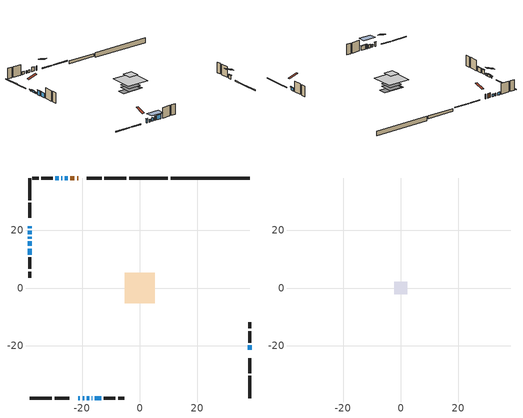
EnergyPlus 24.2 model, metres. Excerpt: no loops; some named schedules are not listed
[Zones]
conditioned space
 floor adiabatic (Floor2 construction): -3.01,-3.01 -3.01,3.01 3.01,3.01 3.01,-3.01 z0.68
 floor adiabatic (AdiabaticFloorConstruction): -5.22,-5.22 -5.22,5.22 5.22,5.22 5.22,-5.22 z3.12
 floor foundation (Slab1 construction): -5.16,-1.7 -5.16,1.7 5.16,1.7 5.16,-1.7 z-1.45
 floor foundation (Slab2 construction): -3.01,-3.01 -3.01,3.01 3.01,3.01 3.01,-3.01 z-0.65
 wall outside (RimJoist1 construction): -4.6,38.1 -12.27,38.1 / -38.1,-38.1 -30.44,-38.1 / -38.1,38.1 -38.1,30.44 / 38.1,-38.1 38.1,-30.44 z0.68:0.98
 wall outside (RimJoist2 construction): -13.19,38.1 -18.34,38.1 / -29.51,-38.1 -24.36,-38.1 / -38.1,29.51 -38.1,24.36 / 38.1,-29.51 38.1,-24.36 z0.68:0.98
 wall outside (AdiabaticWallConstruction 1): -21.34,38.1 -21.71,38.1 / -22.64,38.1 -24.07,38.1 z0.68:2.71
 wall outside (AdiabaticWallConstruction): -21.36,-38.1 -20.75,-38.1 / -16.59,-38.1 -16.43,-38.1 z0.68:2.51; -25,38.1 -25.92,38.1 / -26.84,38.1 -27.15,38.1 / -28.08,38.1 -29.22,38.1 z0.68:1.9; -19.82,-38.1 -19.21,-38.1 / -38.1,19.82 -38.1,18.6 z0.68:1.6; -38.1,21.36 -38.1,20.74 / -38.1,17.67 -38.1,17.06 z0.68:1.29; 38.1,-21.36 38.1,-19.83 z0.68:2.2; -18.28,-38.1 -17.52,-38.1 z0.68:2.21; -15.51,-38.1 -13.37,-38.1 / -38.1,16.13 -38.1,14.61 / -38.1,13.68 -38.1,11.54 z0.68:2.71
 wall outside (Wall1 construction): -30.15,38.1 -34.13,38.1 / -12.44,-38.1 -8.46,-38.1 / -38.1,10.62 -38.1,6.63 / 38.1,-18.9 38.1,-14.92 z0.68:5.56
 wall outside (Wall2 construction): -35.06,38.1 -37.18,38.1 / -7.53,-38.1 -5.42,-38.1 / -38.1,5.7 -38.1,3.59 / 38.1,-13.99 38.1,-11.88 z0.68:5.56
 wall foundation (FoundationWall1 construction): 38.1,38.1 10.67,38.1 z-1.45:0.68
 wall foundation (FoundationWall2 construction): 9.74,38.1 -3.67,38.1 z-0.65:0.55
 window (WindowConstruction 12): -21.36,-38.1 -20.75,-38.1 z0.68:2.51
 window (WindowConstruction 6): -25,38.1 -25.92,38.1 z0.68:1.9
 window (WindowConstruction 7): -26.85,38.1 -27.15,38.1 z0.68:1.9
 window (WindowConstruction 8): -19.82,-38.1 -19.21,-38.1 z0.68:1.59
 window (WindowConstruction 9): -38.1,21.36 -38.1,20.75 z0.68:1.29
 window (WindowConstruction 10): -38.1,19.82 -38.1,18.6 z0.68:1.59
 window (WindowConstruction 11): -28.08,38.1 -29.22,38.1 z0.68:1.9
 window (WindowConstruction 13): -38.1,17.67 -38.1,17.06 z0.68:1.29
 window (WindowConstruction): 38.1,-21.36 38.1,-19.83 z0.68:2.2
 window (WindowConstruction 1): -18.28,-38.1 -17.52,-38.1 z0.68:2.2
 window (WindowConstruction 2): -16.59,-38.1 -16.44,-38.1 z0.68:2.51
 window (WindowConstruction 3): -15.51,-38.1 -13.37,-38.1 z0.68:2.71
 window (WindowConstruction 4): -38.1,16.13 -38.1,14.61 z0.68:2.71
 window (WindowConstruction 5): -38.1,13.68 -38.1,11.54 z0.68:2.71
 door (Door): -21.35,38.1 -21.71,38.1 z0.68:2.71
 door (Door 1): -22.64,38.1 -24.07,38.1 z0.68:2.71
 ceiling adiabatic (AdiabaticFloorConstruction): 5.22,-5.22 5.22,5.22 -5.22,5.22 -5.22,-5.22 z3.12
attic - vented
 floor to conditioned space (Floor1 construction Reversed): -2.24,-2.24 -2.24,2.24 2.24,2.24 2.24,-2.24 z5.56
 roof outside (Roof1 construction): -20.42,38.1,5.56 -20.42,33.74,7.01 -19.27,33.74,7.01 -19.27,38.1,5.56; -22.29,-38.1,5.56 -22.29,-33.74,7.01 -23.44,-33.74,7.01 -23.44,-38.1,5.56; -38.1,22.29,5.56 -33.74,22.29,7.01 -33.74,23.44,7.01 -38.1,23.44,5.56; 38.1,-22.29,5.56 33.74,-22.29,7.01 33.74,-23.44,7.01 38.1,-23.44,5.56
shading: -20.6,-38.1 -21.51,-38.1 -21.51,-38.25 -20.6,-38.25 z2.66; -19.06,-38.1 -19.97,-38.1 -19.97,-38.57 -19.06,-38.57 z1.74; -38.1,20.6 -38.1,21.51 -38.57,21.51 -38.57,20.6 z1.44; -38.1,18.45 -38.1,19.97 -38.57,19.97 -38.57,18.45 z1.74; -38.1,16.91 -38.1,17.82 -38.4,17.82 -38.4,16.91 z1.44; 38.1,-19.68 38.1,-21.51 38.57,-21.51 38.57,-19.68 z2.35; -14.88,-38.1 -20.92,-38.1 -20.92,-41.31 -14.88,-41.31 z4.84; -16.29,-38.1 -16.74,-38.1 -16.74,-38.25 -16.29,-38.25 z2.66; -13.22,-38.1 -15.66,-38.1 -15.66,-38.25 -13.22,-38.25 z2.86; -38.1,14.46 -38.1,16.28 -38.25,16.28 -38.25,14.46 z2.86; -38.1,11.4 -38.1,13.83 -38.25,13.83 -38.25,11.4 z2.86
[Building]
Building 1: Terrain=Suburbs
[Site:Location]
Toronto Intl AP_ON: Latitude {deg}=43.68; Longitude {deg}=-79.63; Time Zone {hr}=-5; Elevation {m}=173; Keep Site Location Information=Yes
[Site:GroundTemperature:Shallow]
4.59119, 2.66285, 2.50842, 3.42352, 7.09712, 10.7536, 13.9236, 15.9317, 16.1023, 14.4691, 11.3799, 7.83558
[Site:WaterMainsTemperature]
Calculation Method=Schedule; Temperature Schedule=mains temperature schedule
[Material] Roughness=Rough; Thermal Absorptance=0.9
Name | Thickness {m} | Conductivity {W/m-K} | Density {kg/m3} | Specific Heat {J/kg-K} | Solar Absorptance | Visible Absorptance
asphalt or fiberglass shingles | 0.00635 | 0.162714 | 1121.4 | 1465.45 | 0.4 | 0.4
ceiling loosefill ins | 0.254 | 0.0480833 | 16.02 | 1046.75 | 0.7 | 0.7
ceiling stud and cavity | 0.1397 | 0.179495 | 65.682 | 1177.47 | 0.7 | 0.7
concrete 4.0 in. | 0.1016 | 1.803125 | 2242.8 | 837.4 | 0.7 | 0.7
concrete 8.0 in. | 0.2032 | 1.803125 | 2242.8 | 837.4 | 0.7 | 0.7
door material | 0.04445 | 0.327969 | 512.64 | 1214.23 | 0.7 | 0.7
door material 1 | 0.04445 | 0.188738 | 512.64 | 1214.23 | 0.7 | 0.7
exterior vertical ins | 0.0457286 | 0.029427 | 32.04 | 1214.23 | 0.7 | 0.7
floor covering | 0.0127 | 9.015625 | 54.468 | 1339.84 | 0.6 | 0.6
floor covering 1 | 0.0127 | 0.0433444 | 54.468 | 1339.84 | 0.6 | 0.6
floor rigid ins; wall rigid ins | 0.512978 | 0.029427 | 32.04 | 1214.23 | 0.7 | 0.7
floor stud and cavity | 0.0889 | 1.4343 | 50.32683 | 1063.81 | 0.7 | 0.7
floor stud and cavity 1 | 0.1397 | 1.75129 | 37.0049 | 1207.88 | 0.7 | 0.7
furniture material conditioned space 1 | 0.1524 | 0.115458 | 640.8 | 1214.23 | 0.6 | 0.6
gypsum board | 0.0127 | 0.160291 | 801 | 837.4 | 0.6 | 0.6
gypsum board 1 | 0.0127 | 0.160291 | 801 | 837.4 | 0.7 | 0.7
osb sheathing 0.5 in. | 0.0127 | 0.115458 | 512.64 | 1214.23 | 0.7 | 0.7
osb sheathing 0.75 in. | 0.01905 | 0.115458 | 512.64 | 1214.23 | 0.7 | 0.7
rim joist stud and cavity | 0.0508 | 0.177588 | 50.32683 | 1063.81 | 0.6 | 0.6
rim joist stud and cavity 1 | 0.0508 | 0.126838 | 50.32683 | 1063.81 | 0.6 | 0.6
wall stud and cavity | 0.1397 | 0.0817921 | 139.0536 | 1170.24 | 0.7 | 0.7
wall stud and cavity 1 | 0.1397 | 0.0844025 | 139.0536 | 1170.24 | 0.7 | 0.7
wall stud and cavity 2 | 0.0889 | 0.380278 | 52.3479 | 1209.89 | 0.7 | 0.7
wall stud and cavity 3 | 0.0889 | 0.391764 | 83.0341 | 1211.67 | 0.7 | 0.7
wood siding | 0.0254 | 0.102417 | 544.68 | 1172.36 | 0.4 | 0.4
wood siding 1; wood siding 2; wood siding 3 | 0.0254 | 0.102417 | 544.68 | 1172.36 | 0.7 | 0.7
[WindowMaterial:SimpleGlazingSystem]
Name | U-Factor {W/m2-K} | Solar Heat Gain Coefficient
WindowMaterial | 2.941204 | 0.65
WindowMaterial 1 | 2.93212 | 0.08
WindowMaterial 10 | 2.95653 | 0.63
WindowMaterial 2 | 2.8884 | 0.67
WindowMaterial 3 | 4.32891 | 0.68
WindowMaterial 4 | 4.12336 | 0.69
WindowMaterial 5 | 2.93609 | 0.65
WindowMaterial 6 | 3.00026 | 0.58
WindowMaterial 7 | 4.92339 | 0.64
WindowMaterial 8 | 2.99571 | 0.51
WindowMaterial 9 | 2.94348 | 0.59
[Construction]
AdiabaticFloorConstruction: floor stud and cavity 1, floor rigid ins, osb sheathing 0.75 in., floor covering 1
AdiabaticWallConstruction: wood siding 2, wall rigid ins, wall stud and cavity 2, gypsum board
AdiabaticWallConstruction 1: wood siding 3, wall rigid ins, wall stud and cavity 2, gypsum board
Door: door material
Door 1: door material 1
Floor1 construction Reversed: gypsum board, ceiling stud and cavity, ceiling loosefill ins
Floor2 construction: floor stud and cavity, floor covering
FoundationWall1 construction: concrete 8.0 in., gypsum board 1
FoundationWall2 construction: concrete 8.0 in.
furniture construction conditioned space 1: furniture material conditioned space 1
PartitionWallConstruction: gypsum board, wall stud and cavity 3, gypsum board
RimJoist1 construction: wood siding 1, rim joist stud and cavity
RimJoist2 construction: wood siding 1, rim joist stud and cavity 1
Roof1 construction: asphalt or fiberglass shingles
Slab1 construction; Slab2 construction: concrete 4.0 in.
Wall1 construction: wood siding, osb sheathing 0.5 in., wall stud and cavity, gypsum board
Wall2 construction: wood siding, osb sheathing 0.5 in., wall stud and cavity 1, gypsum board
WindowConstruction; WindowConstruction 1: WindowMaterial
WindowConstruction 10: WindowMaterial 8
WindowConstruction 11: WindowMaterial 9
WindowConstruction 12: WindowMaterial 10
WindowConstruction 13; WindowConstruction 7; WindowConstruction 9: WindowMaterial 6
WindowConstruction 2: WindowMaterial 1
WindowConstruction 3: WindowMaterial 2
WindowConstruction 4: WindowMaterial 3
WindowConstruction 5: WindowMaterial 4
WindowConstruction 6: WindowMaterial 5
WindowConstruction 8: WindowMaterial 7
[Zone] Multiplier=1; Part of Total Floor Area=Yes
Name | Volume {m3}
attic - vented | 4.73882
conditioned space | 411.6
[Space]
Name | Zone | Volume {m3}
attic - vented 1 | attic - vented | 4.73882
conditioned space 1 | conditioned space | 411.6
[ZoneInfiltration:EffectiveLeakageArea]
infil attic - vented 1: Zone or Space=attic - vented 1; Schedule=Always On Discrete; Effective Air Leakage Area {cm2}=830.483; Stack Coefficient=0.000101143; Wind Coefficient=6.79498e-06
[ZoneMixing]
whole house fan mix: Zone or Space=attic - vented; Schedule=Always On Continuous; Design Flow Rate Calculation Method=Flow/Zone; Design Flow Rate {m3/s}=0; Source Zone or Space=conditioned space
[SurfaceProperty:ExposedFoundationPerimeter] Exposed Perimeter Calculation Method=TotalExposedPerimeter
Name | Total Exposed Perimeter {m}
Slab1 | 27.433
Slab2 | 13.411
[InternalMass] Zone or ZoneList=conditioned space; Space or SpaceList=conditioned space 1
Name | Construction | Surface Area {m2}
furniture mass conditioned space 1 | furniture construction conditioned space 1 | 86.6321
partition wall mass | PartitionWallConstruction | 180.35
[Lights]
interior lighting: Zone or ZoneList or Space or SpaceList=conditioned space 1; Schedule=interior lighting schedule; Design Level Calculation Method=LightingLevel; Lighting Level {W}=343.2; Return Air Fraction=0; Fraction Radiant=0.6; Fraction Visible=0.2; Fraction Replaceable=1
[People]
occupants: Zone or ZoneList or Space or SpaceList=conditioned space 1; Number of People Schedule=occupants schedule; Number of People Calculation Method=People; Number of People=3; Fraction Radiant=0.314171; Sensible Heat Fraction=0.56303; Activity Level Schedule=occupants activity schedule; Carbon Dioxide Generation Rate {m3/s-W}=0; Enable ASHRAE 55 Comfort Warnings=No; Mean Radiant Temperature Calculation Type=EnclosureAveraged
[ElectricEquipment] Zone or ZoneList or Space or SpaceList=conditioned space 1; Design Level Calculation Method=EquipmentLevel
Name | Schedule | Design Level {W} | Fraction Latent | Fraction Radiant | Fraction Lost
clothes dryer | clothes dryer schedule | 140.772 | 0.015 | 0.081 | 0.85
clothes washer | clothes washer schedule | 32.1985 | 0.03 | 0.162 | 0.7
cooking range | cooking range schedule | 215.147 | 0.08 | 0.432 | 0.2
dishwasher | dishwasher schedule | 66.8632 | 0.3 | 0.18 | 0.4
fridge | fridge schedule | 72.9452 | 0 | 0.6 | 0
mech vent bath fan 0 | mech vent bath fan 0 schedule | 50.2 | 0 | 0 | 1
mech vent bath fan 1 | mech vent bath fan 1 schedule | 50.2 | 0 | 0 | 1
mech vent house fan | mech vent house fan schedule | 0 | 0 | 0 | 1
mech vent house fan cfis | mech vent house fan cfis schedule | 0 | 0 | 0 | 0
mech vent range fan 0 | mech vent range fan 0 schedule | 57 | 0 | 0 | 1
misc plug loads | misc plug loads schedule | 494.7 | 0.045 | 0.513 | 0.1
whole house fan | Always On Discrete | 0 | 0 | 0 | 1
[OtherEquipment] Zone or ZoneList or Space or SpaceList=conditioned space 1; Design Level Calculation Method=EquipmentLevel
Name | Fuel Type | Schedule | Design Level {W} | Fraction Latent | Fraction Radiant | Fraction Lost
clothes dryer 1 | Electricity | clothes dryer schedule | 0 | 0.015 | 0.081 | 0.85
cooking range 1 | Electricity | cooking range schedule | 0 | 0.08 | 0.432 | 0.2
general water use latent | None | general water use schedule | 62.594 | 1 | 0 | 0
general water use sensible | None | general water use schedule | -61.6891 | 0 | 0.6 | 0
mech vent house fan latent load | None | Always On Discrete | 0 | 1 | 0 | 0
mech vent house fan sensible load | None | Always On Discrete | 0 | 0 | 0 | 0
water heater energy adjustment1 | NaturalGas | Always On Discrete | 0.01 | 0 | 0 | 1
[ZoneInfiltration:DesignFlowRate] Zone or ZoneList or Space or SpaceList=conditioned space 1; Schedule=Always On Discrete; Design Flow Rate Calculation Method=Flow/Zone; Design Flow Rate {m3/s}=0
infil flow; natural vent flow; whole house fan flow
[AvailabilityManager:Scheduled]
central ac and furnace airloop Availability Manager: Schedule=Always On Discrete
[Foundation:Kiva] Initial Indoor Air Temperature {C}=18; Wall Depth Below Slab {m}=0.2032
Name | Wall Height Above Grade {m} | Custom Block Material Name 1 | Custom Block Depth 1 {m} | Custom Block X Position 1 {m} | Custom Block Z Position 1 {m}
Foundation Kiva 1 | 0.680009 | exterior vertical ins | 2.13 | 0.2159 | 0
Foundation Kiva 2 | 0.550012
[Foundation:Kiva:Settings]
Soil Conductivity {W/m-K}=0.849921; Soil Density {kg/m3}=1842.3; Soil Specific Heat {J/kg-K}=418.7; Ground Solar Absorptivity=0.9; Ground Thermal Absorptivity=0.9; Ground Surface Roughness {m}=0.03; Far-Field Width {m}=40; Deep-Ground Boundary Condition=ZeroFlux; Deep-Ground Depth {m}=40; Minimum Cell Dimension {m}=0.2; Maximum Cell Growth Coefficient=3; Simulation Timestep=Timestep
[Exterior:Lights]
exterior lighting: Schedule=exterior lighting schedule; Design Level {W}=75.6
[EnergyManagementSystem:GlobalVariable]
central_ac_and_furnace_airloop_Fan_RTF
infil_program_Qfan
infil_program_Qinf
natural_vent_program_Qnv
natural_vent_program_Qwhf
[EnergyManagementSystem:Sensor]
Name | Output:Variable or Output:Meter Index Key | Output:Variable or Output:Meter
airflow_gain | infil flow | Infiltration Sensible Heat Gain Energy
airflow_gain_1 | natural vent flow | Infiltration Sensible Heat Gain Energy
airflow_gain_2 | whole house fan flow | Infiltration Sensible Heat Gain Energy
airflow_loss | infil flow | Infiltration Sensible Heat Loss Energy
airflow_loss_1 | natural vent flow | Infiltration Sensible Heat Loss Energy
airflow_loss_2 | whole house fan flow | Infiltration Sensible Heat Loss Energy
clg_load_cond |  | Cooling:EnergyTransfer:Zone:CONDITIONED SPACE
clg_sp_s; clg_sp_s_1 | cooling setpoint | Schedule Value
clothes_dryer_exhaust_0_sch_s | clothes dryer exhaust 0 schedule | Schedule Value
cool_season | cooling season schedule | Schedule Value
htg_load_cond |  | Heating:EnergyTransfer:Zone:CONDITIONED SPACE
htg_sp_s; htg_sp_s_1 | heating setpoint | Schedule Value
ig_ee_conv | clothes dryer | Electric Equipment Convective Heating Energy
ig_ee_conv_2 | cooking range | Electric Equipment Convective Heating Energy
ig_ee_conv_4 | fridge | Electric Equipment Convective Heating Energy
ig_ee_conv_5 | misc plug loads | Electric Equipment Convective Heating Energy
ig_ee_conv_6 | whole house fan | Electric Equipment Convective Heating Energy
ig_ee_rad | clothes dryer | Electric Equipment Radiant Heating Energy
ig_ee_rad_2 | cooking range | Electric Equipment Radiant Heating Energy
ig_ee_rad_4 | fridge | Electric Equipment Radiant Heating Energy
ig_ee_rad_5 | misc plug loads | Electric Equipment Radiant Heating Energy
ig_ee_rad_6 | whole house fan | Electric Equipment Radiant Heating Energy
ig_lgt_conv | interior lighting | Lights Convective Heating Energy
ig_lgt_rad | interior lighting | Lights Radiant Heating Energy
ig_lgt_vis | interior lighting | Lights Visible Radiation Heating Energy
ig_oe_conv | clothes dryer 1 | Other Equipment Convective Heating Energy
ig_oe_conv_1 | cooking range 1 | Other Equipment Convective Heating Energy
ig_oe_conv_2 | general water use latent | Other Equipment Convective Heating Energy
ig_oe_conv_3 | general water use sensible | Other Equipment Convective Heating Energy
ig_oe_conv_4 | water heater energy adjustment1 | Other Equipment Convective Heating Energy
ig_oe_rad | clothes dryer 1 | Other Equipment Radiant Heating Energy
ig_oe_rad_1 | cooking range 1 | Other Equipment Radiant Heating Energy
ig_oe_rad_2 | general water use latent | Other Equipment Radiant Heating Energy
ig_oe_rad_3 | general water use sensible | Other Equipment Radiant Heating Energy
ig_oe_rad_4 | water heater energy adjustment1 | Other Equipment Radiant Heating Energy
ig_ppl_conv | occupants | People Convective Heating Energy
ig_ppl_rad | occupants | People Radiant Heating Energy
im_conv | furniture mass conditioned space 1 | Surface Inside Face Convection Heat Gain Energy
im_conv_1 | partition wall mass | Surface Inside Face Convection Heat Gain Energy
im_ig | furniture mass conditioned space 1 | Surface Inside Face Internal Gains Radiation Heat Gain Energy
im_ig_1 | partition wall mass | Surface Inside Face Internal Gains Radiation Heat Gain Energy
im_lgt | furniture mass conditioned space 1 | Surface Inside Face Lights Radiation Heat Gain Energy
im_lgt_1 | partition wall mass | Surface Inside Face Lights Radiation Heat Gain Energy
im_sol | furniture mass conditioned space 1 | Surface Inside Face Solar Radiation Heat Gain Energy
im_sol_1 | partition wall mass | Surface Inside Face Solar Radiation Heat Gain Energy
im_surf | furniture mass conditioned space 1 | Surface Inside Face Net Surface Thermal Radiation Heat Gain Energy
im_surf_1 | partition wall mass | Surface Inside Face Net Surface Thermal Radiation Heat Gain Energy
mech_vent_bath_fan_0_sch_s | mech vent bath fan 0 schedule | Schedule Value
mech_vent_bath_fan_1_sch_s | mech vent bath fan 1 schedule | Schedule Value
mech_vent_range_fan_0_sch_s | mech vent range fan 0 schedule | Schedule Value
mv_conv | mech vent bath fan 0 | Electric Equipment Convective Heating Energy
mv_conv_1 | mech vent bath fan 1 | Electric Equipment Convective Heating Energy
mv_conv_2 | mech vent house fan | Electric Equipment Convective Heating Energy
mv_conv_3 | mech vent house fan cfis | Electric Equipment Convective Heating Energy
mv_conv_4 | mech vent range fan 0 | Electric Equipment Convective Heating Energy
mv_conv_5 | mech vent house fan latent load | Other Equipment Convective Heating Energy
mv_conv_6 | mech vent house fan sensible load | Other Equipment Convective Heating Energy
mv_rad | mech vent bath fan 0 | Electric Equipment Radiant Heating Energy
mv_rad_1 | mech vent bath fan 1 | Electric Equipment Radiant Heating Energy
mv_rad_2 | mech vent house fan | Electric Equipment Radiant Heating Energy
mv_rad_3 | mech vent house fan cfis | Electric Equipment Radiant Heating Energy
mv_rad_4 | mech vent range fan 0 | Electric Equipment Radiant Heating Energy
mv_rad_5 | mech vent house fan latent load | Other Equipment Radiant Heating Energy
mv_rad_6 | mech vent house fan sensible load | Other Equipment Radiant Heating Energy
natural_vent_s | natural vent schedule | Schedule Value
out_pb_s |  | Site Outdoor Air Barometric Pressure
out_wt_s |  | Site Outdoor Air Humidity Ratio
site_vw_s |  | Site Wind Speed
ss_back_out | Window1 | Surface Window Shortwave from Zone Back Out Window Heat Transfer Rate
ss_back_out_1 | Window10 | Surface Window Shortwave from Zone Back Out Window Heat Transfer Rate
ss_back_out_10 | Window6 | Surface Window Shortwave from Zone Back Out Window Heat Transfer Rate
ss_back_out_11 | Window7 | Surface Window Shortwave from Zone Back Out Window Heat Transfer Rate
ss_back_out_12 | Window8 | Surface Window Shortwave from Zone Back Out Window Heat Transfer Rate
ss_back_out_13 | Window9 | Surface Window Shortwave from Zone Back Out Window Heat Transfer Rate
ss_back_out_2 | Window11 | Surface Window Shortwave from Zone Back Out Window Heat Transfer Rate
ss_back_out_3 | Window12 | Surface Window Shortwave from Zone Back Out Window Heat Transfer Rate
ss_back_out_4 | Window13 | Surface Window Shortwave from Zone Back Out Window Heat Transfer Rate
ss_back_out_5 | Window14 | Surface Window Shortwave from Zone Back Out Window Heat Transfer Rate
ss_back_out_6 | Window16 | Surface Window Shortwave from Zone Back Out Window Heat Transfer Rate
ss_back_out_7 | Window2 | Surface Window Shortwave from Zone Back Out Window Heat Transfer Rate
ss_back_out_8 | Window3 | Surface Window Shortwave from Zone Back Out Window Heat Transfer Rate
ss_back_out_9 | Window5 | Surface Window Shortwave from Zone Back Out Window Heat Transfer Rate
ss_conv | Door1 | Surface Inside Face Convection Heat Gain Energy
ss_conv_1 | Door2 | Surface Inside Face Convection Heat Gain Energy
ss_conv_10 | Window3 | Surface Inside Face Convection Heat Gain Energy
ss_conv_11 | Window5 | Surface Inside Face Convection Heat Gain Energy
ss_conv_12 | Window6 | Surface Inside Face Convection Heat Gain Energy
ss_conv_13 | Window7 | Surface Inside Face Convection Heat Gain Energy
ss_conv_14 | Window8 | Surface Inside Face Convection Heat Gain Energy
ss_conv_15 | Window9 | Surface Inside Face Convection Heat Gain Energy
ss_conv_2 | Window1 | Surface Inside Face Convection Heat Gain Energy
ss_conv_3 | Window10 | Surface Inside Face Convection Heat Gain Energy
ss_conv_4 | Window11 | Surface Inside Face Convection Heat Gain Energy
ss_conv_5 | Window12 | Surface Inside Face Convection Heat Gain Energy
ss_conv_6 | Window13 | Surface Inside Face Convection Heat Gain Energy
ss_conv_7 | Window14 | Surface Inside Face Convection Heat Gain Energy
ss_conv_8 | Window16 | Surface Inside Face Convection Heat Gain Energy
ss_conv_9 | Window2 | Surface Inside Face Convection Heat Gain Energy
ss_ig | Door1 | Surface Inside Face Internal Gains Radiation Heat Gain Energy
ss_ig_1 | Door2 | Surface Inside Face Internal Gains Radiation Heat Gain Energy
ss_ig_10 | Window3 | Surface Inside Face Internal Gains Radiation Heat Gain Energy
ss_ig_11 | Window5 | Surface Inside Face Internal Gains Radiation Heat Gain Energy
ss_ig_12 | Window6 | Surface Inside Face Internal Gains Radiation Heat Gain Energy
ss_ig_13 | Window7 | Surface Inside Face Internal Gains Radiation Heat Gain Energy
ss_ig_14 | Window8 | Surface Inside Face Internal Gains Radiation Heat Gain Energy
ss_ig_15 | Window9 | Surface Inside Face Internal Gains Radiation Heat Gain Energy
ss_ig_2 | Window1 | Surface Inside Face Internal Gains Radiation Heat Gain Energy
ss_ig_3 | Window10 | Surface Inside Face Internal Gains Radiation Heat Gain Energy
ss_ig_4 | Window11 | Surface Inside Face Internal Gains Radiation Heat Gain Energy
ss_ig_5 | Window12 | Surface Inside Face Internal Gains Radiation Heat Gain Energy
ss_ig_6 | Window13 | Surface Inside Face Internal Gains Radiation Heat Gain Energy
ss_ig_7 | Window14 | Surface Inside Face Internal Gains Radiation Heat Gain Energy
ss_ig_8 | Window16 | Surface Inside Face Internal Gains Radiation Heat Gain Energy
ss_ig_9 | Window2 | Surface Inside Face Internal Gains Radiation Heat Gain Energy
ss_lgt | Door1 | Surface Inside Face Lights Radiation Heat Gain Energy
ss_lgt_1 | Door2 | Surface Inside Face Lights Radiation Heat Gain Energy
ss_sol | Door1 | Surface Inside Face Solar Radiation Heat Gain Energy
ss_sol_1 | Door2 | Surface Inside Face Solar Radiation Heat Gain Energy
ss_surf | Door1 | Surface Inside Face Net Surface Thermal Radiation Heat Gain Energy
ss_surf_1 | Door2 | Surface Inside Face Net Surface Thermal Radiation Heat Gain Energy
ss_surf_10 | Window3 | Surface Inside Face Net Surface Thermal Radiation Heat Gain Energy
ss_surf_11 | Window5 | Surface Inside Face Net Surface Thermal Radiation Heat Gain Energy
ss_surf_12 | Window6 | Surface Inside Face Net Surface Thermal Radiation Heat Gain Energy
ss_surf_13 | Window7 | Surface Inside Face Net Surface Thermal Radiation Heat Gain Energy
ss_surf_14 | Window8 | Surface Inside Face Net Surface Thermal Radiation Heat Gain Energy
ss_surf_15 | Window9 | Surface Inside Face Net Surface Thermal Radiation Heat Gain Energy
ss_surf_2 | Window1 | Surface Inside Face Net Surface Thermal Radiation Heat Gain Energy
ss_surf_3 | Window10 | Surface Inside Face Net Surface Thermal Radiation Heat Gain Energy
ss_surf_4 | Window11 | Surface Inside Face Net Surface Thermal Radiation Heat Gain Energy
ss_surf_5 | Window12 | Surface Inside Face Net Surface Thermal Radiation Heat Gain Energy
ss_surf_6 | Window13 | Surface Inside Face Net Surface Thermal Radiation Heat Gain Energy
ss_surf_7 | Window14 | Surface Inside Face Net Surface Thermal Radiation Heat Gain Energy
ss_surf_8 | Window16 | Surface Inside Face Net Surface Thermal Radiation Heat Gain Energy
ss_surf_9 | Window2 | Surface Inside Face Net Surface Thermal Radiation Heat Gain Energy
ss_trans_in | Window1 | Surface Window Transmitted Solar Radiation Rate
ss_trans_in_1 | Window10 | Surface Window Transmitted Solar Radiation Rate
ss_trans_in_10 | Window6 | Surface Window Transmitted Solar Radiation Rate
ss_trans_in_11 | Window7 | Surface Window Transmitted Solar Radiation Rate
ss_trans_in_12 | Window8 | Surface Window Transmitted Solar Radiation Rate
ss_trans_in_13 | Window9 | Surface Window Transmitted Solar Radiation Rate
ss_trans_in_2 | Window11 | Surface Window Transmitted Solar Radiation Rate
ss_trans_in_3 | Window12 | Surface Window Transmitted Solar Radiation Rate
ss_trans_in_4 | Window13 | Surface Window Transmitted Solar Radiation Rate
ss_trans_in_5 | Window14 | Surface Window Transmitted Solar Radiation Rate
ss_trans_in_6 | Window16 | Surface Window Transmitted Solar Radiation Rate
ss_trans_in_7 | Window2 | Surface Window Transmitted Solar Radiation Rate
ss_trans_in_8 | Window3 | Surface Window Transmitted Solar Radiation Rate
ss_trans_in_9 | Window5 | Surface Window Transmitted Solar Radiation Rate
ss_trans_out | Window1 | Surface Inside Face Initial Transmitted Diffuse Transmitted Out Window Solar Radiation Rate
